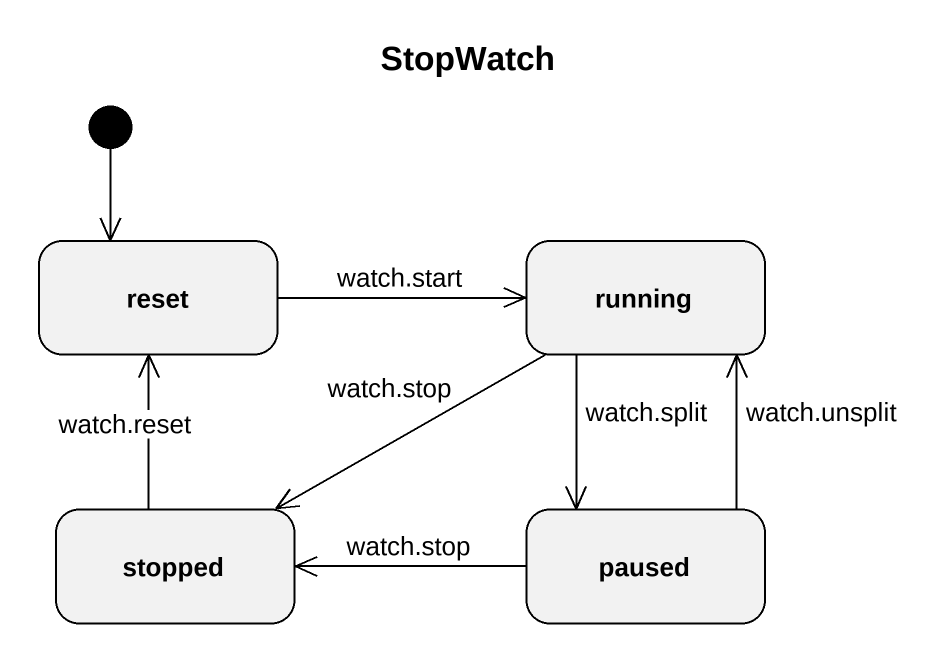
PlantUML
@startuml
title StopWatch
hide empty description
state reset
state running
state stopped
state paused
[*] --> reset
reset -right-> running : watch.start
running -left-> stopped : watch.stop
running --> paused : watch.split
stopped -up-> reset : watch.reset
paused -up-> running : watch.unsplit
paused -left-> stopped : watch.stop
@enduml
